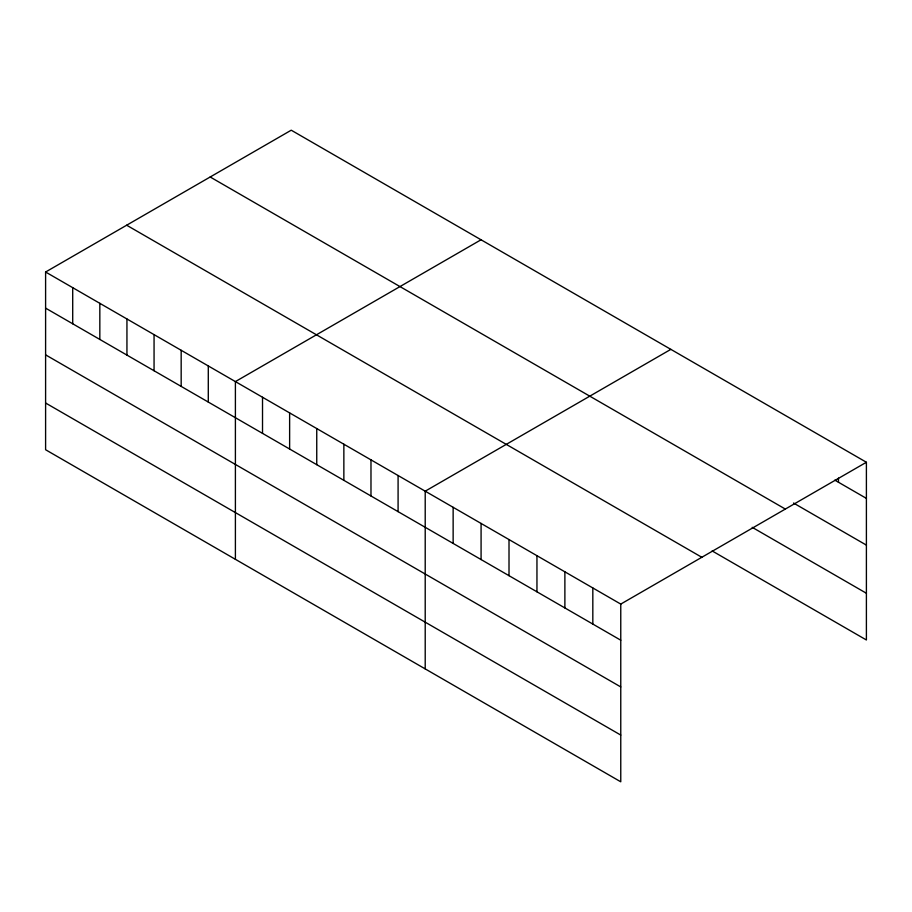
<?xml version="1.0" encoding="UTF-8"?>
<svg xmlns="http://www.w3.org/2000/svg" width="912" height="912" viewBox="0 0 912 912"><rect width="100%" height="100%" fill="white"/><g stroke="black" fill="none" stroke-linecap="round" stroke-linejoin="round"><path stroke-width="1.37" d="M45.6 272.015L620.764 604.086L620.764 781.801L45.6 449.741L45.6 272.015L291.236 130.199L866.4 462.259L866.4 639.985L712.147 550.928M481.046 239.776L235.399 381.592L235.399 559.318M670.844 349.364L425.209 491.18L425.209 668.906M620.764 604.086L866.4 462.259M834.822 480.145L866.4 498.385M793.52 503.036L866.4 545.114M210.182 176.996L785.335 509.067M752.229 527.341L866.4 593.256M126.665 225.218L701.818 557.278M45.6 308.131L620.764 640.201M45.6 354.859L620.764 686.93M45.6 403.013L620.764 735.072M838.459 478.082L838.459 482.254M592.823 587.955L592.823 624.07M564.881 571.824L564.881 607.939M536.951 555.693L536.951 591.82M509.01 539.562L509.01 575.689M481.08 523.431L481.08 559.558M453.139 507.311L453.139 543.427M398.088 475.528L398.088 511.643M370.979 459.865L370.979 495.991M343.858 444.212L343.858 480.339M316.749 428.56L316.749 464.675M289.628 412.908L289.628 449.023M262.519 397.256L262.519 433.371M208.289 365.94L208.289 402.067M181.169 350.288L181.169 386.403M154.06 334.636L154.06 370.751M126.939 318.983L126.939 355.099M99.83 303.32L99.83 339.446M72.709 287.668L72.709 323.794"/></g></svg>
